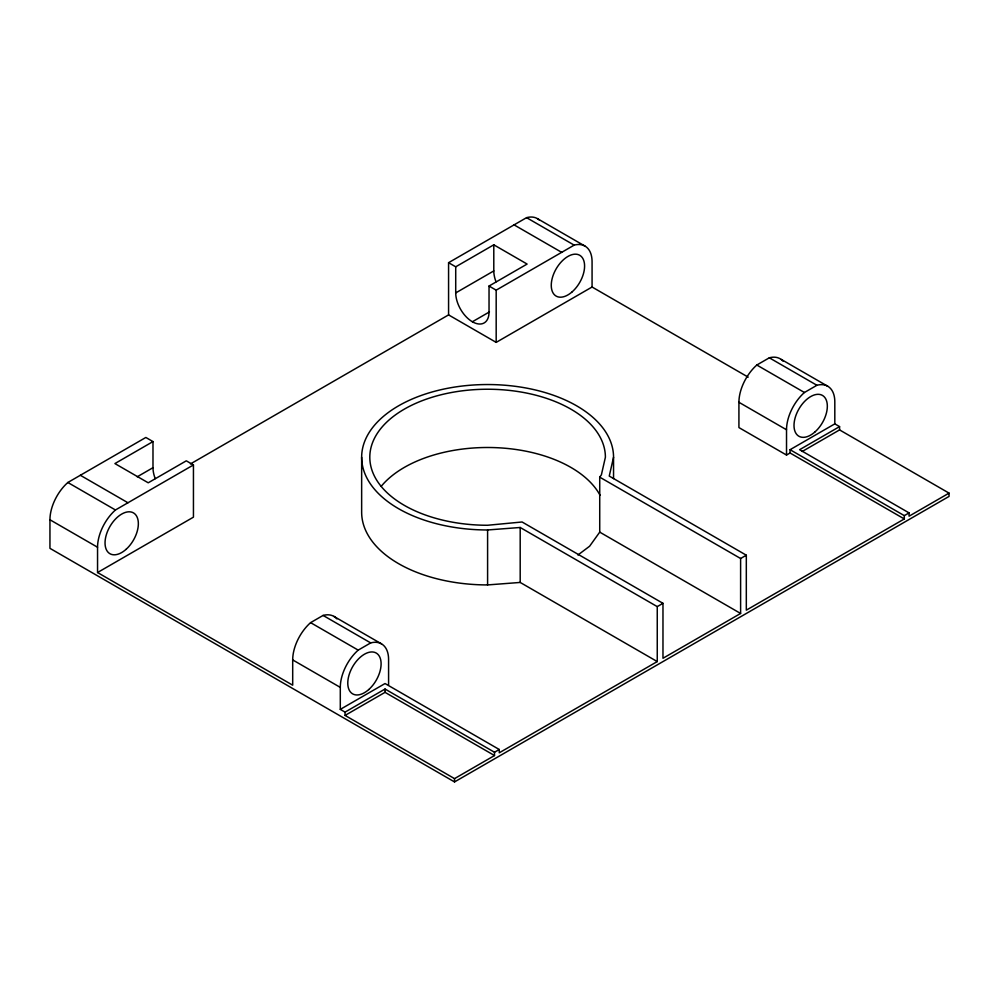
<?xml version="1.0" encoding="UTF-8"?>
<svg xmlns="http://www.w3.org/2000/svg" width="999" height="999" viewBox="0 0 999 999"><rect width="100%" height="100%" fill="white"/><g stroke="black" fill="none" stroke-linecap="round" stroke-linejoin="round"><path stroke-width="1.5" d="M361.65 457.255A125.949 72.715 0 0 0 487.599 529.97L520.192 527.484L657.255 606.618L657.255 661.575L520.192 582.442L487.599 584.927A125.949 72.715 0 0 1 361.65 512.212L361.65 457.255A125.949 72.715 0 0 1 487.599 384.54A125.949 72.715 0 0 1 613.548 457.255L609.253 476.073L746.315 555.207L746.315 610.164L904.307 518.943L904.307 515.646L790.072 449.7L790.072 452.997L904.307 518.943M599.725 477.16L601.386 474.85L605.394 457.255A117.795 68.007 0 0 0 487.599 389.235A117.795 68.007 0 0 0 369.805 457.255A117.795 68.007 0 0 0 487.599 525.262L522.09 521.99L662.974 603.321L662.974 658.279L740.609 613.461L740.609 558.503L599.725 477.16L599.725 532.13L589.622 546.216L577.922 555.019M802.259 451.461L839.572 429.907L949.05 493.119L949.05 496.416L454.533 781.93L49.95 548.339L49.95 519.767A34.153 19.718 -60 0 1 67.845 482.492L145.842 437.462L152.984 441.583L152.984 467.694A23.564 13.599 60 0 0 155.22 478.608M190.447 463.936L448.576 314.897L448.576 262.687L526.573 217.657A34.153 19.718 -60 0 1 539.485 220.155M152.984 441.583L114.91 463.573L148.227 482.804L186.301 460.826L193.444 464.947L193.444 517.157L97.552 572.527L97.552 547.24A34.153 19.718 -60 0 1 115.447 509.977L193.444 464.947M455.719 266.808L493.793 244.817L527.11 264.061L489.035 286.039L489.035 312.15A23.564 13.599 60 0 1 472.377 321.765A23.564 13.599 60 0 1 455.719 292.919L455.719 266.808L448.576 262.687M137.225 476.798L152.984 467.694M455.719 292.919L493.793 270.929L493.793 244.817M489.035 286.039L496.178 290.16L574.175 245.13A34.153 19.718 -60 0 1 592.07 261.738L592.07 287.013L748.189 377.147M472.377 321.765L489.448 311.913M448.576 314.897L496.178 342.382L592.07 287.013M97.552 572.527L292.695 685.189L292.695 659.914A34.153 19.718 -60 0 1 310.589 622.639L323.089 615.434A34.153 19.718 -60 0 1 336.925 618.893M790.072 452.997L786.525 455.044L738.923 427.572L738.923 402.285A34.153 19.718 -60 0 1 756.817 365.022L769.317 357.804A34.153 19.718 -60 0 1 780.144 358.766L827.746 386.251M657.255 661.575L499.263 752.796L499.263 749.5L494.505 752.247L385.04 689.035L345.055 712.125L340.297 709.377L340.297 687.387A34.153 19.718 -60 0 1 358.191 650.124L370.691 642.906A34.153 19.718 -60 0 1 388.586 659.502L388.586 684.79M786.525 455.044L786.525 429.77A34.153 19.718 -60 0 1 804.42 392.495L816.92 385.277A34.153 19.718 -60 0 1 834.814 401.885L834.814 423.863L790.072 449.7M340.297 709.377L385.04 683.541L499.263 749.5M839.572 429.907L839.572 426.61L799.6 449.7L909.065 512.899L909.065 516.196L949.05 493.119M345.055 712.125L345.055 715.421L385.04 692.344L494.505 755.544L494.505 752.247M657.255 606.618L662.974 603.321M740.609 558.503L746.315 555.207M904.307 515.646L909.065 512.899M345.055 715.421L454.533 778.621L494.505 755.544M537.4 218.619L585.002 246.104M526.573 217.657L574.175 245.13M769.317 357.804L816.92 385.277M514.073 224.875L561.675 252.347M756.817 365.022L804.42 392.495M834.814 423.863L839.572 426.61M738.923 402.285L786.525 429.77M599.725 532.13L740.609 613.461M333.916 616.395L381.518 643.88M80.345 475.274L127.947 502.759M323.089 615.434L370.691 642.906M67.845 482.492L115.447 509.977M310.589 622.639L358.191 650.124M49.95 519.767L97.552 547.24M292.695 659.914L340.297 687.387M613.548 457.255L613.548 478.621M520.192 527.484L520.192 582.442M496.178 290.16L496.178 342.382M487.599 529.97L487.599 584.927M454.533 778.621L454.533 781.93M385.04 689.035L385.04 692.344M381.193 486.338A117.795 68.007 0 0 1 495.929 447.664A117.795 68.007 0 0 1 600.074 495.292M781.218 359.478A34.153 19.718 -60 0 1 783.154 361.263M496.028 281.83A23.564 13.599 60 0 1 493.793 270.929M572.24 291.77A23.564 13.599 -60 0 0 579.707 255.269A23.564 13.599 -60 0 0 551.835 279.982A23.564 13.599 -60 0 0 572.24 291.77M368.756 689.547A23.564 13.599 -60 0 0 376.223 653.046A23.564 13.599 -60 0 0 348.351 677.759A23.564 13.599 -60 0 0 368.756 689.547M814.984 431.918A23.564 13.599 -60 0 0 822.452 395.417A23.564 13.599 -60 0 0 794.58 420.129A23.564 13.599 -60 0 0 814.984 431.918M126.011 549.388A23.564 13.599 -60 0 0 133.479 512.899A23.564 13.599 -60 0 0 105.607 537.612A23.564 13.599 -60 0 0 126.011 549.388"/></g></svg>
